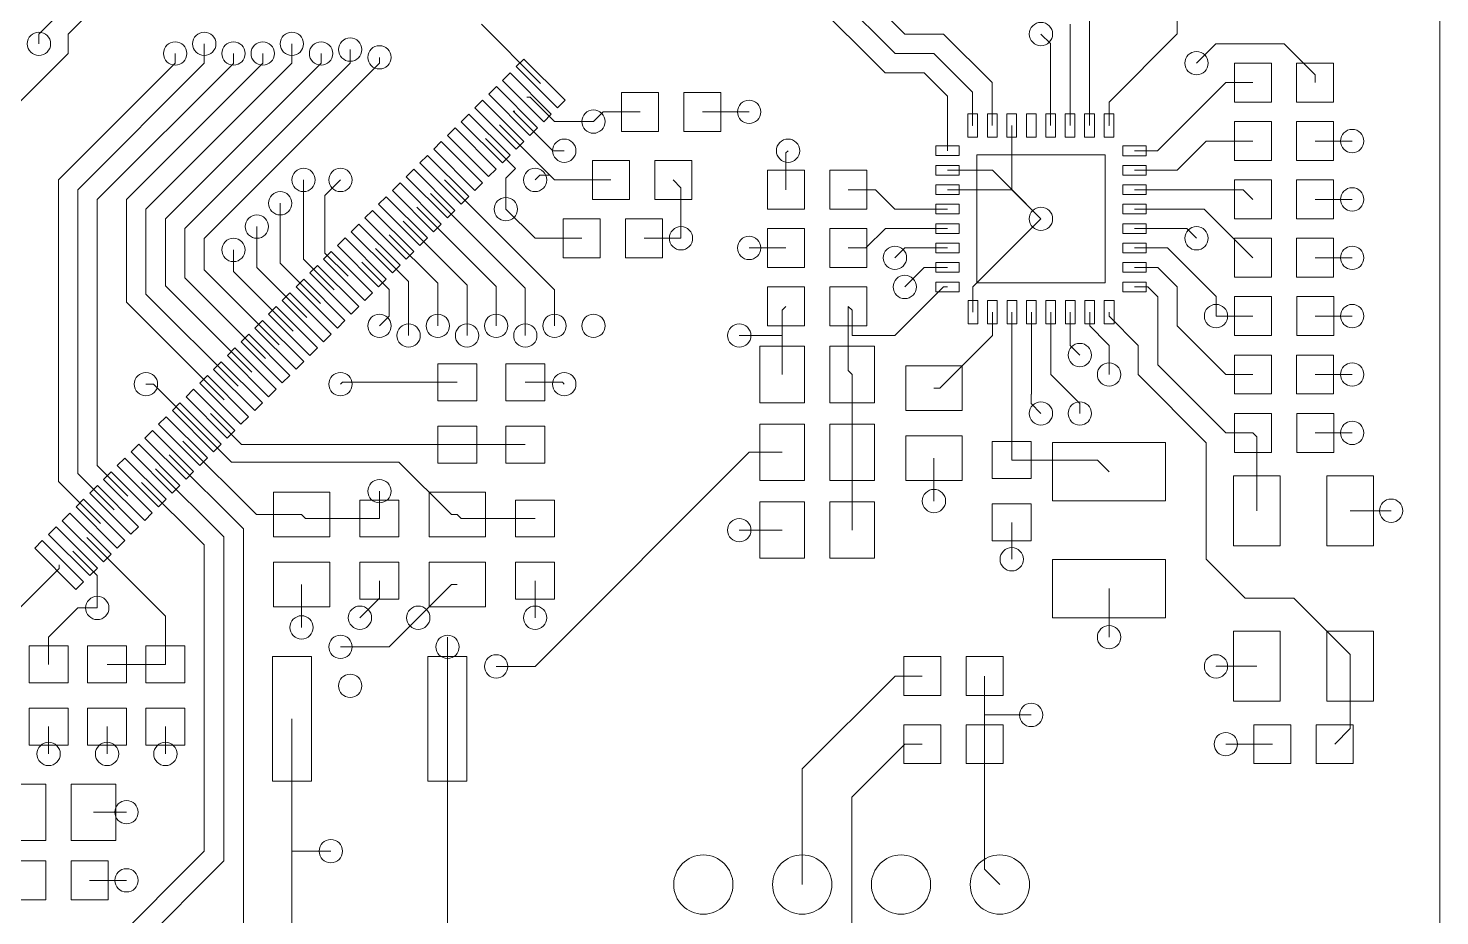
# Model space of a CAD drawing. Header units: millimetres. Extents: x 51948 to 52048, y 44936 to 45059.
# Drawn here: x 52011.86 to 52048.13, y 44955.41 to 44978.22 of the extents above; entities that cross this region are included whole.
import ezdxf

# ---------------------------------------------------------------- set-up
doc = ezdxf.new("R2010")
doc.units = ezdxf.units.MM
doc.layers.get('0').update_dxf_attribs({"linetype": 'CONTINUOUS', "lineweight": 0})

msp = doc.modelspace()

# ---------------------------------------------------------------- linework, layer by layer
for p, q in [((52048.13046, 45058.81878), (52048.13046, 44935.81928)), ((52033.88106, 44977.06888), (52030.38094, 44980.569)), ((52034.13252, 44977.56926), (52031.13024, 44980.57154)), ((52034.38144, 44978.06964), (52031.87954, 44980.57154)), ((52012.13104, 44978.06964), (52013.62964, 44979.56824)), ((52041.38168, 44978.07218), (52041.37914, 44979.8197)), ((52012.88034, 44978.06964), (52014.13002, 44979.31932)), ((52039.12616, 44978.82402), (52039.12616, 44975.72268)), ((52023.50516, 44978.31856), (52025.02408, 44976.79964)), ((52038.62832, 44978.3211), (52038.62832, 44975.72268)), ((52012.13104, 44977.81818), (52012.13104, 44978.06964)), ((52012.88034, 44977.56926), (52012.88034, 44978.06964)), ((52016.38046, 44977.81818), (52016.38046, 44977.3178)), ((52018.6309, 44977.81818), (52018.6309, 44977.32034)), ((52035.37966, 44978.06964), (52034.38144, 44978.06964)), ((52036.6268, 44976.8225), (52035.37966, 44978.06964)), ((52038.12794, 44977.82326), (52037.88156, 44978.06964)), ((52038.12794, 44977.82326), (52038.12794, 44975.72268)), ((52039.63162, 44976.32212), (52041.38168, 44978.07218)), ((52042.37736, 44977.81818), (52041.87952, 44977.32034)), ((52044.1325, 44977.81818), (52042.37736, 44977.81818)), ((52044.92752, 44977.02316), (52044.1325, 44977.81818)), ((52011.38174, 44976.07066), (52012.88034, 44977.56926)), ((52015.63116, 44977.56926), (52015.63116, 44977.32288)), ((52017.12976, 44977.56926), (52017.12976, 44977.31526)), ((52017.8816, 44977.56926), (52017.8816, 44977.32034)), ((52019.3802, 44977.56926), (52019.3802, 44977.32034)), ((52020.1295, 44977.66832), (52020.1295, 44977.3178)), ((52020.88134, 44977.4702), (52020.88134, 44977.3178)), ((52024.59228, 44977.42702), (52024.3967, 44977.23144)), ((52025.65146, 44976.36784), (52024.59228, 44977.42702)), ((52035.13074, 44977.56926), (52034.13252, 44977.56926)), ((52036.12642, 44976.57358), (52035.13074, 44977.56926)), ((52015.63116, 44977.32288), (52012.63142, 44974.32314)), ((52016.38046, 44977.3178), (52013.1318, 44974.06914)), ((52017.12976, 44977.31526), (52013.62964, 44973.81514)), ((52017.8816, 44977.32034), (52014.38148, 44973.82022)), ((52018.6309, 44977.32034), (52014.88186, 44973.5713)), ((52019.3802, 44977.32034), (52015.3797, 44973.31984)), ((52020.1295, 44977.3178), (52015.88008, 44973.06838)), ((52020.88134, 44977.3178), (52016.38046, 44972.81692)), ((52024.23922, 44977.07142), (52024.04364, 44976.87584)), ((52025.2984, 44976.01224), (52024.23922, 44977.07142)), ((52024.3967, 44977.23144), (52025.45588, 44976.17226)), ((52034.88182, 44977.06888), (52033.88106, 44977.06888)), ((52035.47872, 44976.47198), (52034.88182, 44977.06888)), ((52043.8023, 44977.32034), (52042.85234, 44977.32034)), ((52042.85234, 44977.32034), (52042.85234, 44976.31958)), ((52043.8023, 44976.31958), (52043.8023, 44977.32034)), ((52045.4025, 44977.32034), (52044.45254, 44977.32034)), ((52044.45254, 44977.32034), (52044.45254, 44976.31958)), ((52044.92752, 44976.81996), (52044.92752, 44977.02316)), ((52045.4025, 44976.31958), (52045.4025, 44977.32034)), ((52023.88616, 44976.71836), (52023.69058, 44976.52278)), ((52024.94534, 44975.65918), (52023.88616, 44976.71836)), ((52024.04364, 44976.87584), (52025.10282, 44975.81666)), ((52036.6268, 44976.8225), (52036.6268, 44975.72268)), ((52040.87876, 44975.06736), (52042.63136, 44976.81996)), ((52042.63136, 44976.81996), (52043.32732, 44976.81996)), ((52023.53056, 44976.3653), (52023.33498, 44976.16972)), ((52024.58974, 44975.30612), (52023.53056, 44976.3653)), ((52023.69058, 44976.52278), (52024.74976, 44975.4636)), ((52024.75484, 44976.44404), (52024.67102, 44976.44404)), ((52024.75484, 44976.44404), (52025.37968, 44975.8192)), ((52025.45588, 44976.17226), (52025.65146, 44976.36784)), ((52027.10434, 44976.5685), (52027.10434, 44975.56774)), ((52028.0543, 44976.5685), (52027.10434, 44976.5685)), ((52028.0543, 44975.56774), (52028.0543, 44976.5685)), ((52028.70454, 44976.5685), (52028.70454, 44975.56774)), ((52029.6545, 44976.5685), (52028.70454, 44976.5685)), ((52029.6545, 44975.56774), (52029.6545, 44976.5685)), ((52035.47872, 44976.47198), (52035.47872, 44975.07244)), ((52036.12642, 44976.57358), (52036.12642, 44975.72268)), ((52039.62654, 44976.31704), (52039.63162, 44976.32212)), ((52039.63162, 44976.32212), (52039.63162, 44975.72014)), ((52042.85234, 44976.31958), (52043.8023, 44976.31958)), ((52044.45254, 44976.31958), (52045.4025, 44976.31958)), ((52023.1775, 44976.01224), (52022.98192, 44975.81666)), ((52024.23668, 44974.95306), (52023.1775, 44976.01224)), ((52023.33498, 44976.16972), (52024.39416, 44975.11054)), ((52025.33904, 44975.0699), (52024.31796, 44976.09098)), ((52024.31796, 44976.09098), (52024.3586, 44976.09098)), ((52025.10282, 44975.81666), (52025.2984, 44976.01224)), ((52026.62936, 44976.06812), (52026.38044, 44975.8192)), ((52027.57932, 44976.06812), (52026.62936, 44976.06812)), ((52029.17952, 44976.06812), (52030.38094, 44976.06812)), ((52036.25342, 44976.01986), (52036.0045, 44976.01986)), ((52036.0045, 44976.01986), (52036.0045, 44975.42042)), ((52036.25342, 44975.42042), (52036.25342, 44976.01986)), ((52036.7538, 44976.01986), (52036.50488, 44976.01986)), ((52036.50488, 44976.01986), (52036.50488, 44975.42042)), ((52036.7538, 44975.42042), (52036.7538, 44976.01986)), ((52037.25418, 44976.01986), (52037.00526, 44976.01986)), ((52037.00526, 44976.01986), (52037.00526, 44975.42042)), ((52037.25418, 44975.42042), (52037.25418, 44976.01986)), ((52037.75456, 44976.01986), (52037.50564, 44976.01986)), ((52037.50564, 44976.01986), (52037.50564, 44975.42042)), ((52037.75456, 44975.42042), (52037.75456, 44976.01986)), ((52038.25494, 44976.01986), (52038.00602, 44976.01986)), ((52038.00602, 44976.01986), (52038.00602, 44975.42042)), ((52038.25494, 44975.42042), (52038.25494, 44976.01986)), ((52038.75532, 44976.01986), (52038.5064, 44976.01986)), ((52038.5064, 44976.01986), (52038.5064, 44975.42042)), ((52038.75532, 44975.42042), (52038.75532, 44976.01986)), ((52039.25316, 44976.01986), (52039.00424, 44976.01986)), ((52039.00424, 44976.01986), (52039.00424, 44975.42042)), ((52039.25316, 44975.42042), (52039.25316, 44976.01986)), ((52039.75354, 44976.01732), (52039.50462, 44976.01732)), ((52039.50462, 44976.01732), (52039.50462, 44975.41788)), ((52039.75354, 44975.41788), (52039.75354, 44976.01732)), ((52022.82444, 44975.65918), (52022.62886, 44975.4636)), ((52023.88362, 44974.6), (52022.82444, 44975.65918)), ((52022.98192, 44975.81666), (52024.0411, 44974.75748)), ((52025.25776, 44974.44252), (52023.96236, 44975.73792)), ((52024.74976, 44975.4636), (52024.94534, 44975.65918)), ((52025.37968, 44975.8192), (52026.38044, 44975.8192)), ((52036.12642, 44975.72268), (52036.12896, 44975.72014)), ((52036.6268, 44975.72268), (52036.62934, 44975.72014)), ((52037.12972, 44975.72014), (52037.12972, 44974.07168)), ((52038.12794, 44975.72268), (52038.13048, 44975.72014)), ((52038.62832, 44975.72268), (52038.63086, 44975.72014)), ((52039.12616, 44975.72268), (52039.1287, 44975.72014)), ((52039.63162, 44975.72014), (52039.62908, 44975.7176)), ((52043.8023, 44975.8192), (52042.85234, 44975.8192)), ((52042.85234, 44975.8192), (52042.85234, 44974.81844)), ((52043.8023, 44974.81844), (52043.8023, 44975.8192)), ((52045.4025, 44975.8192), (52044.45254, 44975.8192)), ((52044.45254, 44975.8192), (52044.45254, 44974.81844)), ((52045.4025, 44974.81844), (52045.4025, 44975.8192)), ((52022.47138, 44975.30612), (52022.2758, 44975.11054)), ((52023.53056, 44974.24694), (52022.47138, 44975.30612)), ((52022.62886, 44975.4636), (52023.68804, 44974.40442)), ((52024.38146, 44974.6127), (52023.6093, 44975.38486)), ((52024.39416, 44975.11054), (52024.58974, 44975.30612)), ((52027.10434, 44975.56774), (52028.0543, 44975.56774)), ((52028.70454, 44975.56774), (52029.6545, 44975.56774)), ((52036.0045, 44975.42042), (52036.25342, 44975.42042)), ((52036.50488, 44975.42042), (52036.7538, 44975.42042)), ((52037.00526, 44975.42042), (52037.25418, 44975.42042)), ((52037.50564, 44975.42042), (52037.75456, 44975.42042)), ((52038.00602, 44975.42042), (52038.25494, 44975.42042)), ((52038.5064, 44975.42042), (52038.75532, 44975.42042)), ((52039.00424, 44975.42042), (52039.25316, 44975.42042)), ((52039.50462, 44975.41788), (52039.75354, 44975.41788)), ((52041.37914, 44974.56698), (52042.13098, 44975.31882)), ((52042.13098, 44975.31882), (52043.32732, 44975.31882)), ((52044.92752, 44975.31882), (52045.88002, 44975.31882)), ((52022.11832, 44974.95052), (52021.92274, 44974.75494)), ((52023.1775, 44973.89134), (52022.11832, 44974.95052)), ((52022.2758, 44975.11054), (52023.33498, 44974.05136)), ((52024.0411, 44974.75748), (52024.23668, 44974.95306)), ((52025.63114, 44975.0699), (52025.33904, 44975.0699)), ((52031.32836, 44975.01656), (52031.3817, 44975.0699)), ((52031.32836, 44974.06914), (52031.32836, 44975.01656)), ((52035.78098, 44975.19436), (52035.18154, 44975.19436)), ((52035.18154, 44975.19436), (52035.18154, 44974.94544)), ((52035.18154, 44974.94544), (52035.78098, 44974.94544)), ((52035.47872, 44975.07244), (52035.48126, 44975.0699)), ((52035.78098, 44974.94544), (52035.78098, 44975.19436)), ((52039.53002, 44974.9683), (52036.2331, 44974.9683)), ((52036.2331, 44974.9683), (52036.2331, 44971.67138)), ((52039.53002, 44971.67138), (52039.53002, 44974.9683)), ((52040.58412, 44975.19182), (52039.98468, 44975.19182)), ((52039.98468, 44975.19182), (52039.98468, 44974.9429)), ((52039.98468, 44974.9429), (52040.58412, 44974.9429)), ((52040.2844, 44975.06736), (52040.87876, 44975.06736)), ((52040.58412, 44974.9429), (52040.58412, 44975.19182)), ((52021.76272, 44974.59746), (52021.56714, 44974.40188)), ((52022.8219, 44973.53828), (52021.76272, 44974.59746)), ((52021.92274, 44974.75494), (52022.98192, 44973.69576)), ((52023.68804, 44974.40442), (52023.88362, 44974.6)), ((52024.13, 44974.36124), (52024.38146, 44974.6127)), ((52027.305, 44974.81844), (52026.35504, 44974.81844)), ((52026.35504, 44974.81844), (52026.35504, 44973.81768)), ((52027.305, 44973.81768), (52027.305, 44974.81844)), ((52028.9052, 44974.81844), (52027.95524, 44974.81844)), ((52027.95524, 44974.81844), (52027.95524, 44973.81768)), ((52028.9052, 44973.81768), (52028.9052, 44974.81844)), ((52030.85338, 44974.56952), (52030.85338, 44973.56876)), ((52031.80334, 44974.56952), (52030.85338, 44974.56952)), ((52031.80334, 44973.56876), (52031.80334, 44974.56952)), ((52032.45358, 44974.56952), (52032.45358, 44973.56876)), ((52033.40354, 44974.56952), (52032.45358, 44974.56952)), ((52033.40354, 44973.56876), (52033.40354, 44974.56952)), ((52035.78098, 44974.69398), (52035.18154, 44974.69398)), ((52035.18154, 44974.69398), (52035.18154, 44974.44506)), ((52035.48126, 44974.56952), (52036.63188, 44974.56952)), ((52035.78098, 44974.44506), (52035.78098, 44974.69398)), ((52036.63188, 44974.56952), (52037.88156, 44973.31984)), ((52040.58412, 44974.69144), (52039.98468, 44974.69144)), ((52039.98468, 44974.69144), (52039.98468, 44974.44252)), ((52040.2844, 44974.56698), (52041.37914, 44974.56698)), ((52040.58412, 44974.44252), (52040.58412, 44974.69144)), ((52042.85234, 44974.81844), (52043.8023, 44974.81844)), ((52044.45254, 44974.81844), (52045.4025, 44974.81844)), ((52012.63142, 44974.32314), (52012.63142, 44966.56598)), ((52018.93062, 44974.31806), (52018.93062, 44972.28606)), ((52019.87804, 44974.31806), (52019.4818, 44973.92182)), ((52019.88058, 44974.31806), (52019.87804, 44974.31806)), ((52021.40966, 44974.2444), (52021.21408, 44974.04882)), ((52022.46884, 44973.18522), (52021.40966, 44974.2444)), ((52021.56714, 44974.40188), (52022.62632, 44973.3427)), ((52025.37968, 44971.49358), (52022.55012, 44974.32314)), ((52023.33498, 44974.05136), (52023.53056, 44974.24694)), ((52024.13, 44973.56876), (52024.13, 44974.36124)), ((52025.0063, 44974.44252), (52024.88184, 44974.31806)), ((52025.25776, 44974.44252), (52025.0063, 44974.44252)), ((52025.38222, 44974.31806), (52025.25776, 44974.44252)), ((52026.83002, 44974.31806), (52025.38222, 44974.31806)), ((52028.63088, 44974.1174), (52028.43022, 44974.31806)), ((52035.18154, 44974.44506), (52035.78098, 44974.44506)), ((52035.78098, 44974.1936), (52035.18154, 44974.1936)), ((52035.18154, 44974.1936), (52035.18154, 44973.94468)), ((52035.78098, 44973.94468), (52035.78098, 44974.1936)), ((52039.98468, 44974.44252), (52040.58412, 44974.44252)), ((52040.58412, 44974.19106), (52039.98468, 44974.19106)), ((52039.98468, 44974.19106), (52039.98468, 44973.94214)), ((52040.58412, 44973.94214), (52040.58412, 44974.19106)), ((52043.8023, 44974.3206), (52042.85234, 44974.3206)), ((52042.85234, 44974.3206), (52042.85234, 44973.31984)), ((52043.8023, 44973.31984), (52043.8023, 44974.3206)), ((52045.4025, 44974.3206), (52044.45254, 44974.3206)), ((52044.45254, 44974.3206), (52044.45254, 44973.31984)), ((52045.4025, 44973.31984), (52045.4025, 44974.3206)), ((52013.1318, 44974.06914), (52013.1318, 44966.77172)), ((52013.62964, 44973.81514), (52013.62964, 44966.98)), ((52014.38148, 44973.82022), (52014.38148, 44971.17608)), ((52019.4818, 44973.92182), (52019.4818, 44972.441)), ((52021.0566, 44973.8888), (52020.86102, 44973.69322)), ((52022.11578, 44972.82962), (52021.0566, 44973.8888)), ((52021.21408, 44974.04882), (52022.27326, 44972.98964)), ((52024.63038, 44971.53422), (52022.19452, 44973.97008)), ((52022.98192, 44973.69576), (52023.1775, 44973.89134)), ((52026.35504, 44973.81768), (52027.305, 44973.81768)), ((52027.95524, 44973.81768), (52028.9052, 44973.81768)), ((52028.63088, 44972.81946), (52028.63088, 44974.1174)), ((52032.92856, 44974.06914), (52033.6296, 44974.06914)), ((52033.6296, 44974.06914), (52034.12744, 44973.5713)), ((52035.18154, 44973.94468), (52035.78098, 44973.94468)), ((52035.48126, 44974.06914), (52037.13226, 44974.06914)), ((52037.12972, 44974.07168), (52037.88156, 44973.31984)), ((52037.13226, 44974.06914), (52037.88156, 44973.31984)), ((52039.98468, 44973.94214), (52040.58412, 44973.94214)), ((52040.2844, 44974.0666), (52043.08094, 44974.0666)), ((52043.08094, 44974.0666), (52043.32732, 44973.82022)), ((52044.92752, 44973.82022), (52045.88002, 44973.82022)), ((52014.88186, 44973.5713), (52014.88186, 44971.38436)), ((52018.33118, 44973.71862), (52018.33118, 44972.17684)), ((52020.70354, 44973.53828), (52020.50796, 44973.3427)), ((52021.76272, 44972.4791), (52020.70354, 44973.53828)), ((52020.86102, 44973.69322), (52021.9202, 44972.63404)), ((52021.84146, 44973.61702), (52023.88108, 44971.5774)), ((52022.62632, 44973.3427), (52022.8219, 44973.53828)), ((52024.8793, 44972.81946), (52024.13, 44973.56876)), ((52030.85338, 44973.56876), (52031.80334, 44973.56876)), ((52032.45358, 44973.56876), (52033.40354, 44973.56876)), ((52034.12744, 44973.5713), (52035.48126, 44973.5713)), ((52035.78098, 44973.69576), (52035.18154, 44973.69576)), ((52035.18154, 44973.69576), (52035.18154, 44973.44684)), ((52035.18154, 44973.44684), (52035.78098, 44973.44684)), ((52035.78098, 44973.44684), (52035.78098, 44973.69576)), ((52040.58412, 44973.69322), (52039.98468, 44973.69322)), ((52039.98468, 44973.69322), (52039.98468, 44973.4443)), ((52039.98468, 44973.4443), (52040.58412, 44973.4443)), ((52040.2844, 44973.56876), (52042.07764, 44973.56876)), ((52040.58412, 44973.4443), (52040.58412, 44973.69322)), ((52042.07764, 44973.56876), (52043.32732, 44972.31908)), ((52015.3797, 44973.31984), (52015.3797, 44971.59518)), ((52015.88008, 44973.06838), (52015.88008, 44971.80092)), ((52017.73174, 44973.11918), (52017.73174, 44972.06762)), ((52020.35048, 44973.18522), (52020.1549, 44972.98964)), ((52021.40966, 44972.12604), (52020.35048, 44973.18522)), ((52020.50796, 44973.3427), (52021.56714, 44972.28352)), ((52023.13178, 44971.61804), (52021.4884, 44973.26142)), ((52022.27326, 44972.98964), (52022.46884, 44973.18522)), ((52026.5557, 44973.31984), (52025.60574, 44973.31984)), ((52025.60574, 44973.31984), (52025.60574, 44972.31908)), ((52026.5557, 44972.31908), (52026.5557, 44973.31984)), ((52028.1559, 44973.31984), (52027.20594, 44973.31984)), ((52027.20594, 44973.31984), (52027.20594, 44972.31908)), ((52028.1559, 44972.31908), (52028.1559, 44973.31984)), ((52030.85338, 44973.07092), (52030.85338, 44972.07016)), ((52031.80334, 44973.07092), (52030.85338, 44973.07092)), ((52031.80334, 44972.07016), (52031.80334, 44973.07092)), ((52032.45358, 44973.07092), (52032.45358, 44972.07016)), ((52033.40354, 44973.07092), (52032.45358, 44973.07092)), ((52033.38322, 44972.57054), (52033.8836, 44973.07092)), ((52033.40354, 44972.07016), (52033.40354, 44973.07092)), ((52033.8836, 44973.07092), (52035.48126, 44973.07092)), ((52035.78098, 44973.19538), (52035.18154, 44973.19538)), ((52035.18154, 44973.19538), (52035.18154, 44972.94646)), ((52035.78098, 44972.94646), (52035.78098, 44973.19538)), ((52036.13404, 44971.57232), (52037.88156, 44973.31984)), ((52040.58412, 44973.19284), (52039.98468, 44973.19284)), ((52039.98468, 44973.19284), (52039.98468, 44972.94392)), ((52040.2844, 44973.06838), (52041.6306, 44973.06838)), ((52040.58412, 44972.94392), (52040.58412, 44973.19284)), ((52041.6306, 44973.06838), (52041.87952, 44972.81946)), ((52042.85234, 44973.31984), (52043.8023, 44973.31984)), ((52044.45254, 44973.31984), (52045.4025, 44973.31984)), ((52016.38046, 44972.81692), (52016.38046, 44972.0092)), ((52019.99742, 44972.82962), (52019.80184, 44972.63404)), ((52021.0566, 44971.77044), (52019.99742, 44972.82962)), ((52020.1549, 44972.98964), (52021.21408, 44971.93046)), ((52021.13534, 44972.9109), (52022.37994, 44971.6663)), ((52021.9202, 44972.63404), (52022.11578, 44972.82962)), ((52026.08072, 44972.81946), (52024.8793, 44972.81946)), ((52027.68092, 44972.81946), (52028.63088, 44972.81946)), ((52035.18154, 44972.94646), (52035.78098, 44972.94646)), ((52035.78098, 44972.695), (52035.18154, 44972.695)), ((52035.18154, 44972.695), (52035.18154, 44972.44608)), ((52035.78098, 44972.44608), (52035.78098, 44972.695)), ((52039.98468, 44972.94392), (52040.58412, 44972.94392)), ((52040.58412, 44972.695), (52039.98468, 44972.695)), ((52039.98468, 44972.695), (52039.98468, 44972.44608)), ((52040.58412, 44972.44608), (52040.58412, 44972.695)), ((52043.8023, 44972.81946), (52042.85234, 44972.81946)), ((52042.85234, 44972.81946), (52042.85234, 44971.8187)), ((52043.8023, 44971.8187), (52043.8023, 44972.81946)), ((52045.4025, 44972.81946), (52044.45254, 44972.81946)), ((52044.45254, 44972.81946), (52044.45254, 44971.8187)), ((52045.4025, 44971.8187), (52045.4025, 44972.81946)), ((52017.12976, 44972.51974), (52017.12976, 44971.96856)), ((52019.64182, 44972.47656), (52019.44624, 44972.28098)), ((52019.4818, 44972.441), (52020.07362, 44971.84918)), ((52020.701, 44971.41738), (52019.64182, 44972.47656)), ((52019.80184, 44972.63404), (52020.86102, 44971.57486)), ((52021.63064, 44971.70948), (52020.78228, 44972.55784)), ((52021.56714, 44972.28352), (52021.76272, 44972.4791)), ((52025.60574, 44972.31908), (52026.5557, 44972.31908)), ((52027.20594, 44972.31908), (52028.1559, 44972.31908)), ((52031.32836, 44972.57054), (52030.38094, 44972.57054)), ((52032.92856, 44972.57054), (52033.38322, 44972.57054)), ((52034.38144, 44972.57054), (52034.12998, 44972.31908)), ((52035.48126, 44972.57054), (52034.38144, 44972.57054)), ((52035.18154, 44972.44608), (52035.78098, 44972.44608)), ((52039.98468, 44972.44608), (52040.58412, 44972.44608)), ((52041.13022, 44972.57054), (52040.2844, 44972.57054)), ((52042.3799, 44971.32086), (52041.13022, 44972.57054)), ((52044.92752, 44972.31908), (52045.88002, 44972.31908)), ((52016.38046, 44972.0092), (52018.30832, 44970.08134)), ((52017.12976, 44971.96856), (52018.66138, 44970.43694)), ((52017.12976, 44971.96856), (52018.66138, 44970.43694)), ((52017.73174, 44972.06762), (52019.0119, 44970.78746)), ((52018.33118, 44972.17684), (52019.3675, 44971.14052)), ((52018.93062, 44972.28606), (52019.72056, 44971.49612)), ((52019.28876, 44972.1235), (52019.09318, 44971.92792)), ((52020.34794, 44971.06432), (52019.28876, 44972.1235)), ((52019.44624, 44972.28098), (52020.50542, 44971.2218)), ((52021.13026, 44971.5012), (52020.42922, 44972.20224)), ((52021.21408, 44971.93046), (52021.40966, 44972.12604)), ((52030.85338, 44972.07016), (52031.80334, 44972.07016)), ((52032.45358, 44972.07016), (52033.40354, 44972.07016)), ((52034.88182, 44972.07016), (52034.38144, 44971.56978)), ((52035.48126, 44972.07016), (52034.88182, 44972.07016)), ((52035.78098, 44972.19462), (52035.18154, 44972.19462)), ((52035.18154, 44972.19462), (52035.18154, 44971.9457)), ((52035.18154, 44971.9457), (52035.78098, 44971.9457)), ((52035.78098, 44971.9457), (52035.78098, 44972.19462)), ((52040.58412, 44972.19462), (52039.98468, 44972.19462)), ((52039.98468, 44972.19462), (52039.98468, 44971.9457)), ((52039.98468, 44971.9457), (52040.58412, 44971.9457)), ((52040.8813, 44972.07016), (52040.2844, 44972.07016)), ((52040.58412, 44971.9457), (52040.58412, 44972.19462)), ((52041.38168, 44971.56978), (52040.8813, 44972.07016)), ((52015.3797, 44971.59518), (52017.59966, 44969.37522)), ((52015.88008, 44971.80092), (52017.95272, 44969.72828)), ((52018.6309, 44971.87712), (52019.3675, 44971.14052)), ((52018.6309, 44971.87712), (52019.3675, 44971.14052)), ((52018.9357, 44971.7679), (52018.74012, 44971.57232)), ((52019.99488, 44970.70872), (52018.9357, 44971.7679)), ((52019.09318, 44971.92792), (52020.15236, 44970.86874)), ((52020.86102, 44971.57486), (52021.0566, 44971.77044)), ((52021.63064, 44970.3201), (52021.63064, 44971.70948)), ((52022.37994, 44970.56902), (52022.37994, 44971.6663)), ((52023.13178, 44970.3201), (52023.13178, 44971.61804)), ((52035.78098, 44971.69424), (52035.18154, 44971.69424)), ((52035.18154, 44971.69424), (52035.18154, 44971.44532)), ((52035.78098, 44971.44532), (52035.78098, 44971.69424)), ((52036.2331, 44971.67138), (52039.53002, 44971.67138)), ((52040.58412, 44971.69424), (52039.98468, 44971.69424)), ((52039.98468, 44971.69424), (52039.98468, 44971.44532)), ((52040.58412, 44971.44532), (52040.58412, 44971.69424)), ((52042.85234, 44971.8187), (52043.8023, 44971.8187)), ((52044.45254, 44971.8187), (52045.4025, 44971.8187)), ((52014.88186, 44971.38436), (52017.2466, 44969.01962)), ((52018.5801, 44971.41484), (52018.38452, 44971.21926)), ((52018.38452, 44971.21926), (52019.4437, 44970.16008)), ((52019.63928, 44970.35566), (52018.5801, 44971.41484)), ((52018.74012, 44971.57232), (52019.7993, 44970.51314)), ((52020.50542, 44971.2218), (52020.701, 44971.41738)), ((52021.13026, 44970.82048), (52021.13026, 44971.5012)), ((52023.88108, 44970.56902), (52023.88108, 44971.5774)), ((52024.63038, 44970.3201), (52024.63038, 44971.53422)), ((52025.37968, 44970.56902), (52025.37968, 44971.49358)), ((52030.85338, 44971.56978), (52030.85338, 44970.56902)), ((52031.80334, 44971.56978), (52030.85338, 44971.56978)), ((52031.80334, 44970.56902), (52031.80334, 44971.56978)), ((52032.45358, 44971.56978), (52032.45358, 44970.56902)), ((52033.40354, 44971.56978), (52032.45358, 44971.56978)), ((52033.40354, 44970.56902), (52033.40354, 44971.56978)), ((52035.37966, 44971.56978), (52034.12998, 44970.3201)), ((52035.18154, 44971.44532), (52035.78098, 44971.44532)), ((52035.47872, 44971.56978), (52035.37966, 44971.56978)), ((52035.48126, 44971.56978), (52035.37966, 44971.56978)), ((52036.2585, 44971.2218), (52036.00958, 44971.2218)), ((52036.00958, 44971.2218), (52036.00958, 44970.62236)), ((52036.13404, 44970.92208), (52036.13404, 44971.57232)), ((52036.2585, 44970.62236), (52036.2585, 44971.2218)), ((52036.75888, 44971.2218), (52036.50996, 44971.2218)), ((52036.50996, 44971.2218), (52036.50996, 44970.62236)), ((52036.75888, 44970.62236), (52036.75888, 44971.2218)), ((52037.25926, 44971.2218), (52037.01034, 44971.2218)), ((52037.01034, 44971.2218), (52037.01034, 44970.62236)), ((52037.25926, 44970.62236), (52037.25926, 44971.2218)), ((52037.75964, 44971.2218), (52037.51072, 44971.2218)), ((52037.51072, 44971.2218), (52037.51072, 44970.62236)), ((52037.75964, 44970.62236), (52037.75964, 44971.2218)), ((52038.25748, 44971.2218), (52038.00856, 44971.2218)), ((52038.00856, 44971.2218), (52038.00856, 44970.62236)), ((52038.25748, 44970.62236), (52038.25748, 44971.2218)), ((52038.75786, 44971.2218), (52038.50894, 44971.2218)), ((52038.50894, 44971.2218), (52038.50894, 44970.62236)), ((52038.75786, 44970.62236), (52038.75786, 44971.2218)), ((52039.25824, 44971.2218), (52039.00932, 44971.2218)), ((52039.00932, 44971.2218), (52039.00932, 44970.62236)), ((52039.25824, 44970.62236), (52039.25824, 44971.2218)), ((52039.75862, 44971.2218), (52039.5097, 44971.2218)), ((52039.5097, 44971.2218), (52039.5097, 44970.62236)), ((52039.75862, 44970.62236), (52039.75862, 44971.2218)), ((52039.98468, 44971.44532), (52040.58412, 44971.44532)), ((52040.2844, 44971.56978), (52040.62984, 44971.56978)), ((52040.62984, 44971.56978), (52040.8813, 44971.31832)), ((52040.8813, 44971.31832), (52040.8813, 44969.56826)), ((52041.38168, 44970.56902), (52041.38168, 44971.56978)), ((52042.3799, 44970.82048), (52042.3799, 44971.32086)), ((52043.80484, 44971.32086), (52042.85488, 44971.32086)), ((52042.85488, 44971.32086), (52042.85488, 44970.3201)), ((52043.80484, 44970.3201), (52043.80484, 44971.32086)), ((52045.40504, 44971.32086), (52044.45508, 44971.32086)), ((52044.45508, 44971.32086), (52044.45508, 44970.3201)), ((52045.40504, 44970.3201), (52045.40504, 44971.32086)), ((52014.38148, 44971.17608), (52016.891, 44968.66656)), ((52018.22958, 44971.06432), (52018.034, 44970.86874)), ((52018.034, 44970.86874), (52019.09318, 44969.80956)), ((52019.28876, 44970.00514), (52018.22958, 44971.06432)), ((52020.15236, 44970.86874), (52020.34794, 44971.06432)), ((52031.2293, 44970.97034), (52031.32836, 44971.0694)), ((52031.2293, 44970.3201), (52031.2293, 44970.97034)), ((52033.02762, 44970.97034), (52032.92856, 44971.0694)), ((52032.92856, 44971.0694), (52032.92856, 44969.4184)), ((52033.02762, 44970.3201), (52033.02762, 44970.97034)), ((52036.63442, 44970.32264), (52036.63442, 44970.92208)), ((52037.12972, 44970.917), (52037.1348, 44970.92208)), ((52037.12972, 44967.1197), (52037.12972, 44970.917)), ((52037.63518, 44970.92208), (52037.63518, 44968.81642)), ((52038.13302, 44969.3168), (52038.13302, 44970.92208)), ((52038.6334, 44970.92208), (52038.6334, 44970.0661)), ((52039.13378, 44970.56648), (52039.13378, 44970.92208)), ((52039.63416, 44970.92208), (52039.63416, 44970.8154)), ((52017.87652, 44970.70872), (52017.68094, 44970.51314)), ((52017.68094, 44970.51314), (52018.74012, 44969.45396)), ((52018.9357, 44969.64954), (52017.87652, 44970.70872)), ((52019.7993, 44970.51314), (52019.99488, 44970.70872)), ((52020.88134, 44970.57156), (52021.13026, 44970.82048)), ((52020.88134, 44970.56902), (52020.88134, 44970.57156)), ((52030.85338, 44970.56902), (52031.80334, 44970.56902)), ((52032.45358, 44970.56902), (52033.40354, 44970.56902)), ((52036.00958, 44970.62236), (52036.2585, 44970.62236)), ((52036.50996, 44970.62236), (52036.75888, 44970.62236)), ((52037.01034, 44970.62236), (52037.25926, 44970.62236)), ((52037.51072, 44970.62236), (52037.75964, 44970.62236)), ((52038.00856, 44970.62236), (52038.25748, 44970.62236)), ((52038.50894, 44970.62236), (52038.75786, 44970.62236)), ((52039.00932, 44970.62236), (52039.25824, 44970.62236)), ((52039.58082, 44970.11944), (52039.13378, 44970.56648)), ((52039.5097, 44970.62236), (52039.75862, 44970.62236)), ((52039.63416, 44970.8154), (52040.38092, 44970.06864)), ((52042.63136, 44969.31934), (52041.38168, 44970.56902)), ((52042.87774, 44970.82048), (52042.3799, 44970.82048)), ((52042.87774, 44970.82048), (52043.32986, 44970.82048)), ((52044.93006, 44970.82048), (52045.88002, 44970.82048)), ((52017.52092, 44970.35566), (52017.32534, 44970.16008)), ((52017.32534, 44970.16008), (52018.38452, 44969.1009)), ((52018.5801, 44969.29648), (52017.52092, 44970.35566)), ((52019.4437, 44970.16008), (52019.63928, 44970.35566)), ((52031.2293, 44970.3201), (52030.12948, 44970.3201)), ((52031.2293, 44969.31934), (52031.2293, 44970.3201)), ((52034.12998, 44970.3201), (52033.02762, 44970.3201)), ((52035.28314, 44968.97136), (52036.63442, 44970.32264)), ((52042.85488, 44970.3201), (52043.80484, 44970.3201)), ((52044.45508, 44970.3201), (52045.40504, 44970.3201)), ((52017.16786, 44970.0026), (52016.97228, 44969.80702)), ((52016.97228, 44969.80702), (52018.03146, 44968.74784)), ((52018.22704, 44968.94342), (52017.16786, 44970.0026)), ((52019.09318, 44969.80956), (52019.28876, 44970.00514)), ((52030.65526, 44970.04324), (52030.65526, 44968.59544)), ((52031.80334, 44970.04324), (52030.65526, 44970.04324)), ((52031.80334, 44968.59544), (52031.80334, 44970.04324)), ((52032.45358, 44970.04324), (52032.45358, 44968.59544)), ((52033.60166, 44970.04324), (52032.45358, 44970.04324)), ((52033.60166, 44968.59544), (52033.60166, 44970.04324)), ((52038.6334, 44970.0661), (52038.87978, 44969.81972)), ((52039.63162, 44970.06864), (52039.58082, 44970.11944)), ((52039.63162, 44969.31934), (52039.63162, 44970.06864)), ((52040.38092, 44970.06864), (52040.38092, 44969.3168)), ((52042.85234, 44969.81972), (52042.85234, 44968.81896)), ((52043.8023, 44969.81972), (52042.85234, 44969.81972)), ((52043.8023, 44968.81896), (52043.8023, 44969.81972)), ((52044.45254, 44969.81972), (52044.45254, 44968.81896)), ((52045.4025, 44969.81972), (52044.45254, 44969.81972)), ((52045.4025, 44968.81896), (52045.4025, 44969.81972)), ((52016.8148, 44969.647), (52016.61922, 44969.45142)), ((52016.61922, 44969.45142), (52017.6784, 44968.39224)), ((52017.87398, 44968.58782), (52016.8148, 44969.647)), ((52018.74012, 44969.45396), (52018.9357, 44969.64954)), ((52023.3807, 44969.59366), (52022.37994, 44969.59366)), ((52022.37994, 44969.59366), (52022.37994, 44968.6437)), ((52023.3807, 44968.6437), (52023.3807, 44969.59366)), ((52025.13076, 44969.59366), (52024.13, 44969.59366)), ((52024.13, 44969.59366), (52024.13, 44968.6437)), ((52025.13076, 44968.6437), (52025.13076, 44969.59366)), ((52032.92856, 44969.4184), (52033.02762, 44969.31934)), ((52035.85464, 44969.5454), (52034.40684, 44969.5454)), ((52034.40684, 44969.5454), (52034.40684, 44968.39732)), ((52035.85464, 44968.39732), (52035.85464, 44969.5454)), ((52040.8813, 44969.56826), (52042.63136, 44967.8182)), ((52014.88186, 44969.07042), (52015.07744, 44969.07042)), ((52016.18742, 44967.96044), (52015.07744, 44969.07042)), ((52016.4592, 44969.29394), (52016.26362, 44969.09836)), ((52016.26362, 44969.09836), (52017.3228, 44968.03918)), ((52017.51838, 44968.23476), (52016.4592, 44969.29394)), ((52018.38452, 44969.1009), (52018.5801, 44969.29648)), ((52019.92884, 44969.11868), (52019.88058, 44969.07042)), ((52022.88032, 44969.11868), (52019.92884, 44969.11868)), ((52024.63038, 44969.11868), (52025.58288, 44969.11868)), ((52025.58288, 44969.11868), (52025.63114, 44969.07042)), ((52033.02762, 44969.31934), (52033.02762, 44967.32036)), ((52038.13302, 44969.3168), (52038.87978, 44968.57004)), ((52040.38092, 44969.3168), (52042.13098, 44967.56674)), ((52043.32732, 44969.31934), (52042.63136, 44969.31934)), ((52044.92752, 44969.31934), (52045.88002, 44969.31934)), ((52016.10614, 44968.94088), (52015.91056, 44968.7453)), ((52015.91056, 44968.7453), (52016.96974, 44967.68612)), ((52017.16532, 44967.8817), (52016.10614, 44968.94088)), ((52018.03146, 44968.74784), (52018.22704, 44968.94342)), ((52035.13074, 44968.97136), (52035.28314, 44968.97136)), ((52037.6301, 44968.81134), (52037.63518, 44968.81642)), ((52037.6301, 44968.57004), (52037.6301, 44968.81134)), ((52042.85234, 44968.81896), (52043.8023, 44968.81896)), ((52044.45254, 44968.81896), (52045.4025, 44968.81896)), ((52015.75562, 44968.58782), (52015.56004, 44968.39224)), ((52015.56004, 44968.39224), (52016.61922, 44967.33306)), ((52016.8148, 44967.52864), (52015.75562, 44968.58782)), ((52017.6784, 44968.39224), (52017.87398, 44968.58782)), ((52022.37994, 44968.6437), (52023.3807, 44968.6437)), ((52024.13, 44968.6437), (52025.13076, 44968.6437)), ((52030.65526, 44968.59544), (52031.80334, 44968.59544)), ((52032.45358, 44968.59544), (52033.60166, 44968.59544)), ((52034.40684, 44968.39732), (52035.85464, 44968.39732)), ((52037.88156, 44968.31858), (52037.6301, 44968.57004)), ((52038.87978, 44968.57004), (52038.87978, 44968.31858)), ((52042.85488, 44968.31858), (52042.85488, 44967.31782)), ((52043.80484, 44968.31858), (52042.85488, 44968.31858)), ((52043.80484, 44967.31782), (52043.80484, 44968.31858)), ((52044.45508, 44968.31858), (52044.45508, 44967.31782)), ((52045.40504, 44968.31858), (52044.45508, 44968.31858)), ((52045.40504, 44967.31782), (52045.40504, 44968.31858)), ((52015.40002, 44968.23476), (52015.20444, 44968.03918)), ((52015.20444, 44968.03918), (52016.26362, 44966.98)), ((52016.4592, 44967.17558), (52015.40002, 44968.23476)), ((52017.07896, 44967.0689), (52016.18742, 44967.96044)), ((52017.33296, 44967.51848), (52016.53794, 44968.3135)), ((52017.3228, 44968.03918), (52017.51838, 44968.23476)), ((52023.3807, 44967.99346), (52022.37994, 44967.99346)), ((52022.37994, 44967.99346), (52022.37994, 44967.0435)), ((52023.3807, 44967.0435), (52023.3807, 44967.99346)), ((52025.13076, 44967.99346), (52024.13, 44967.99346)), ((52024.13, 44967.99346), (52024.13, 44967.0435)), ((52025.13076, 44967.0435), (52025.13076, 44967.99346)), ((52030.65526, 44968.04426), (52030.65526, 44966.59646)), ((52031.80334, 44968.04426), (52030.65526, 44968.04426)), ((52031.80334, 44966.59646), (52031.80334, 44968.04426)), ((52032.45358, 44968.04426), (52032.45358, 44966.59646)), ((52033.60166, 44968.04426), (52032.45358, 44968.04426)), ((52033.60166, 44966.59646), (52033.60166, 44968.04426)), ((52015.04696, 44967.8817), (52014.85138, 44967.68612)), ((52014.85138, 44967.68612), (52015.91056, 44966.62694)), ((52016.10614, 44966.82252), (52015.04696, 44967.8817)), ((52017.72158, 44965.71762), (52015.83182, 44967.60738)), ((52016.96974, 44967.68612), (52017.16532, 44967.8817)), ((52035.85464, 44967.74708), (52034.40684, 44967.74708)), ((52034.40684, 44967.74708), (52034.40684, 44966.599)), ((52035.85464, 44966.599), (52035.85464, 44967.74708)), ((52037.6301, 44967.59468), (52036.62934, 44967.59468)), ((52036.62934, 44967.59468), (52036.62934, 44966.64472)), ((52037.6301, 44966.64472), (52037.6301, 44967.59468)), ((52042.63136, 44967.8182), (52043.32986, 44967.8182)), ((52043.43146, 44967.7166), (52043.32986, 44967.8182)), ((52043.43146, 44967.7166), (52043.32986, 44967.8182)), ((52043.43146, 44965.81922), (52043.43146, 44967.7166)), ((52044.93006, 44967.8182), (52045.88002, 44967.8182)), ((52014.6939, 44967.5261), (52014.49832, 44967.33052)), ((52014.49832, 44967.33052), (52015.5575, 44966.27134)), ((52015.75308, 44966.46692), (52014.6939, 44967.5261)), ((52017.38376, 44965.35186), (52015.47876, 44967.25432)), ((52016.61922, 44967.33306), (52016.8148, 44967.52864)), ((52022.88032, 44967.51848), (52017.33296, 44967.51848)), ((52022.88032, 44967.51848), (52024.63038, 44967.51848)), ((52024.88184, 44961.81872), (52030.38348, 44967.32036)), ((52030.38348, 44967.32036), (52031.2293, 44967.32036)), ((52033.02762, 44967.32036), (52033.02762, 44965.32138)), ((52041.08196, 44967.56928), (52038.18128, 44967.56928)), ((52038.18128, 44967.56928), (52038.18128, 44966.07068)), ((52041.08196, 44966.07068), (52041.08196, 44967.56928)), ((52042.13098, 44967.56674), (52042.13098, 44964.56954)), ((52042.85488, 44967.31782), (52043.80484, 44967.31782)), ((52044.45508, 44967.31782), (52045.40504, 44967.31782)), ((52013.62964, 44966.98), (52014.41704, 44966.1926)), ((52014.3383, 44967.17304), (52014.14272, 44966.97746)), ((52014.14272, 44966.97746), (52015.2019, 44965.91828)), ((52015.39748, 44966.11386), (52014.3383, 44967.17304)), ((52016.88338, 44965.14358), (52015.1257, 44966.89872)), ((52016.26362, 44966.98), (52016.4592, 44967.17558)), ((52021.38172, 44967.0689), (52017.07896, 44967.0689)), ((52022.733, 44965.71762), (52021.38172, 44967.0689)), ((52022.37994, 44967.0435), (52023.3807, 44967.0435)), ((52024.13, 44967.0435), (52025.13076, 44967.0435)), ((52035.13074, 44967.17304), (52035.13074, 44966.06814)), ((52037.12972, 44967.1197), (52039.3319, 44967.1197)), ((52039.3319, 44967.1197), (52039.63162, 44966.81998)), ((52012.63142, 44966.56598), (52013.71092, 44965.48648)), ((52013.1318, 44966.77172), (52014.06398, 44965.83954)), ((52013.98524, 44966.81998), (52013.78966, 44966.6244)), ((52013.78966, 44966.6244), (52014.84884, 44965.56522)), ((52015.04442, 44965.7608), (52013.98524, 44966.81998)), ((52016.38046, 44964.93784), (52014.7701, 44966.54566)), ((52015.91056, 44966.62694), (52016.10614, 44966.82252)), ((52030.65526, 44966.59646), (52031.80334, 44966.59646)), ((52032.45358, 44966.59646), (52033.60166, 44966.59646)), ((52034.40684, 44966.599), (52035.85464, 44966.599)), ((52036.62934, 44966.64472), (52037.6301, 44966.64472)), ((52044.0309, 44966.71838), (52042.83202, 44966.71838)), ((52042.83202, 44966.71838), (52042.83202, 44964.92006)), ((52044.0309, 44964.92006), (52044.0309, 44966.71838)), ((52046.42866, 44966.71838), (52045.22978, 44966.71838)), ((52045.22978, 44966.71838), (52045.22978, 44964.92006)), ((52046.42866, 44964.92006), (52046.42866, 44966.71838)), ((52013.63218, 44966.46692), (52013.4366, 44966.27134)), ((52013.4366, 44966.27134), (52014.49578, 44965.21216)), ((52014.69136, 44965.40774), (52013.63218, 44966.46692)), ((52015.5575, 44966.27134), (52015.75308, 44966.46692)), ((52019.60372, 44966.29166), (52018.15592, 44966.29166)), ((52018.15592, 44966.29166), (52018.15592, 44965.14358)), ((52019.60372, 44965.14358), (52019.60372, 44966.29166)), ((52020.88134, 44965.61856), (52020.88134, 44966.3196)), ((52023.60422, 44966.29166), (52022.15642, 44966.29166)), ((52022.15642, 44966.29166), (52022.15642, 44965.14358)), ((52023.60422, 44965.14358), (52023.60422, 44966.29166)), ((52013.27912, 44966.11386), (52013.08354, 44965.91828)), ((52013.08354, 44965.91828), (52014.14272, 44964.8591)), ((52014.3383, 44965.05468), (52013.27912, 44966.11386)), ((52015.2019, 44965.91828), (52015.39748, 44966.11386)), ((52021.38172, 44966.09354), (52020.38096, 44966.09354)), ((52020.38096, 44966.09354), (52020.38096, 44965.14358)), ((52021.38172, 44965.14358), (52021.38172, 44966.09354)), ((52025.38222, 44966.09354), (52024.38146, 44966.09354)), ((52024.38146, 44966.09354), (52024.38146, 44965.14358)), ((52025.38222, 44965.14358), (52025.38222, 44966.09354)), ((52030.6578, 44966.04274), (52030.6578, 44964.59494)), ((52031.80588, 44966.04274), (52030.6578, 44966.04274)), ((52031.80588, 44964.59494), (52031.80588, 44966.04274)), ((52032.45612, 44966.04274), (52032.45612, 44964.59494)), ((52033.6042, 44966.04274), (52032.45612, 44966.04274)), ((52033.6042, 44964.59494), (52033.6042, 44966.04274)), ((52037.6301, 44965.99448), (52036.62934, 44965.99448)), ((52036.62934, 44965.99448), (52036.62934, 44965.04452)), ((52037.6301, 44965.04452), (52037.6301, 44965.99448)), ((52038.18128, 44966.07068), (52041.08196, 44966.07068)), ((52045.82922, 44965.81922), (52046.88078, 44965.81922)), ((52012.92606, 44965.75826), (52012.73048, 44965.56268)), ((52012.73048, 44965.56268), (52013.78966, 44964.5035)), ((52013.98524, 44964.69908), (52012.92606, 44965.75826)), ((52014.84884, 44965.56522), (52015.04442, 44965.7608)), ((52018.87982, 44965.71762), (52017.72158, 44965.71762)), ((52018.97888, 44965.61856), (52018.87982, 44965.71762)), ((52020.88134, 44965.61856), (52018.97888, 44965.61856)), ((52022.88032, 44965.71762), (52022.733, 44965.71762)), ((52022.97938, 44965.61856), (52022.88032, 44965.71762)), ((52024.88184, 44965.61856), (52022.97938, 44965.61856)), ((52037.12972, 44965.5195), (52037.12972, 44964.56954)), ((52012.2174, 44965.05214), (52012.02182, 44964.85656)), ((52013.27658, 44963.99296), (52012.2174, 44965.05214)), ((52012.573, 44965.4052), (52012.37742, 44965.20962)), ((52012.37742, 44965.20962), (52013.4366, 44964.15044)), ((52013.63218, 44964.34602), (52012.573, 44965.4052)), ((52015.13078, 44963.35796), (52013.35786, 44965.13088)), ((52014.14272, 44964.8591), (52014.3383, 44965.05468)), ((52014.49578, 44965.21216), (52014.69136, 44965.40774)), ((52016.88338, 44956.82), (52016.88338, 44965.14358)), ((52017.38376, 44952.0702), (52017.38376, 44965.35186)), ((52018.15592, 44965.14358), (52019.60372, 44965.14358)), ((52020.38096, 44965.14358), (52021.38172, 44965.14358)), ((52022.15642, 44965.14358), (52023.60422, 44965.14358)), ((52024.38146, 44965.14358), (52025.38222, 44965.14358)), ((52031.23184, 44965.31884), (52030.12948, 44965.31884)), ((52033.02762, 44965.32138), (52033.03016, 44965.31884)), ((52012.02182, 44964.85656), (52013.081, 44963.79738)), ((52013.62964, 44964.15298), (52013.0048, 44964.77782)), ((52013.78966, 44964.5035), (52013.98524, 44964.69908)), ((52016.38046, 44957.06892), (52016.38046, 44964.93784)), ((52036.62934, 44965.04452), (52037.6301, 44965.04452)), ((52042.83202, 44964.92006), (52044.0309, 44964.92006)), ((52045.22978, 44964.92006), (52046.42866, 44964.92006)), ((52012.6492, 44964.33586), (52010.88136, 44962.56802)), ((52012.6492, 44964.42476), (52012.6492, 44964.33586)), ((52013.4366, 44964.15044), (52013.63218, 44964.34602)), ((52019.60372, 44964.49334), (52018.15592, 44964.49334)), ((52018.15592, 44964.49334), (52018.15592, 44963.34526)), ((52019.60372, 44963.34526), (52019.60372, 44964.49334)), ((52021.38172, 44964.49334), (52020.38096, 44964.49334)), ((52020.38096, 44964.49334), (52020.38096, 44963.54338)), ((52021.38172, 44963.54338), (52021.38172, 44964.49334)), ((52023.60422, 44964.49334), (52022.15642, 44964.49334)), ((52022.15642, 44964.49334), (52022.15642, 44963.34526)), ((52023.60422, 44963.34526), (52023.60422, 44964.49334)), ((52025.38222, 44964.49334), (52024.38146, 44964.49334)), ((52024.38146, 44964.49334), (52024.38146, 44963.54338)), ((52025.38222, 44963.54338), (52025.38222, 44964.49334)), ((52030.6578, 44964.59494), (52031.80588, 44964.59494)), ((52032.45612, 44964.59494), (52033.6042, 44964.59494)), ((52041.08196, 44964.567), (52038.18128, 44964.567)), ((52038.18128, 44964.567), (52038.18128, 44963.0684)), ((52041.08196, 44963.0684), (52041.08196, 44964.567)), ((52042.13098, 44964.56954), (52043.13174, 44963.56878)), ((52013.081, 44963.79738), (52013.27658, 44963.99296)), ((52013.62964, 44963.31986), (52013.62964, 44964.15298)), ((52020.88134, 44964.01836), (52020.88134, 44963.82024)), ((52020.88134, 44964.01836), (52020.88134, 44963.56878)), ((52024.88184, 44964.01836), (52024.88184, 44963.0684)), ((52018.87982, 44963.9193), (52018.87982, 44962.81948)), ((52022.73046, 44963.9193), (52021.87956, 44963.0684)), ((52022.88032, 44963.9193), (52022.73046, 44963.9193)), ((52039.63162, 44963.8177), (52039.63162, 44962.56802)), ((52012.37996, 44962.56802), (52013.1318, 44963.31986)), ((52013.1318, 44963.31986), (52013.62964, 44963.31986)), ((52015.3797, 44963.10904), (52015.13078, 44963.35796)), ((52018.15592, 44963.34526), (52019.60372, 44963.34526)), ((52020.88134, 44963.56878), (52020.38096, 44963.0684)), ((52020.38096, 44963.54338), (52021.38172, 44963.54338)), ((52022.15642, 44963.34526), (52023.60422, 44963.34526)), ((52024.38146, 44963.54338), (52025.38222, 44963.54338)), ((52043.13174, 44963.56878), (52044.38142, 44963.56878)), ((52044.38142, 44963.56878), (52045.82922, 44962.12098)), ((52015.3797, 44961.86952), (52015.3797, 44963.10904)), ((52021.13026, 44962.3191), (52021.87956, 44963.0684)), ((52038.18128, 44963.0684), (52041.08196, 44963.0684)), ((52012.37996, 44961.86952), (52012.37996, 44962.56802)), ((52022.62886, 44962.56548), (52022.62886, 44960.46998)), ((52022.62886, 44962.56548), (52022.6314, 44962.3191)), ((52044.0309, 44962.72042), (52042.83202, 44962.72042)), ((52042.83202, 44962.72042), (52042.83202, 44960.9221)), ((52044.0309, 44960.9221), (52044.0309, 44962.72042)), ((52046.42866, 44962.72042), (52045.22978, 44962.72042)), ((52045.22978, 44962.72042), (52045.22978, 44960.9221)), ((52046.42866, 44960.9221), (52046.42866, 44962.72042)), ((52012.88034, 44962.3445), (52011.87958, 44962.3445)), ((52011.87958, 44962.3445), (52011.87958, 44961.39454)), ((52012.88034, 44961.39454), (52012.88034, 44962.3445)), ((52014.38148, 44962.3445), (52013.38072, 44962.3445)), ((52013.38072, 44962.3445), (52013.38072, 44961.39454)), ((52014.38148, 44961.39454), (52014.38148, 44962.3445)), ((52015.88008, 44962.3445), (52014.87932, 44962.3445)), ((52014.87932, 44962.3445), (52014.87932, 44961.39454)), ((52015.88008, 44961.39454), (52015.88008, 44962.3445)), ((52019.88058, 44962.3191), (52021.13026, 44962.3191)), ((52012.37996, 44961.86952), (52012.37996, 44962.07018)), ((52012.37996, 44962.07018), (52012.37996, 44961.86952)), ((52013.8811, 44961.86952), (52015.3797, 44961.86952)), ((52019.13128, 44962.07018), (52018.13052, 44962.07018)), ((52018.13052, 44962.07018), (52018.13052, 44958.86978)), ((52019.13128, 44958.86978), (52019.13128, 44962.07018)), ((52023.12924, 44962.07018), (52022.12848, 44962.07018)), ((52022.12848, 44962.07018), (52022.12848, 44958.86978)), ((52023.12924, 44958.86978), (52023.12924, 44962.07018)), ((52023.88108, 44961.81872), (52024.88184, 44961.81872)), ((52035.306, 44962.07018), (52034.35604, 44962.07018)), ((52034.35604, 44962.07018), (52034.35604, 44961.06942)), ((52035.306, 44961.06942), (52035.306, 44962.07018)), ((52036.9062, 44962.07018), (52035.95624, 44962.07018)), ((52035.95624, 44962.07018), (52035.95624, 44961.06942)), ((52036.9062, 44961.06942), (52036.9062, 44962.07018)), ((52042.38244, 44961.82126), (52042.3799, 44961.81872)), ((52043.43146, 44961.82126), (52042.38244, 44961.82126)), ((52045.82922, 44962.12098), (52045.82922, 44961.82126)), ((52045.82922, 44961.82126), (52045.82922, 44960.21852)), ((52034.13252, 44961.5698), (52031.74492, 44959.1822)), ((52034.83102, 44961.5698), (52034.13252, 44961.5698)), ((52036.43122, 44961.5698), (52036.43122, 44960.56904)), ((52011.87958, 44961.39454), (52012.88034, 44961.39454)), ((52013.38072, 44961.39454), (52014.38148, 44961.39454)), ((52014.87932, 44961.39454), (52015.88008, 44961.39454)), ((52034.35604, 44961.06942), (52035.306, 44961.06942)), ((52035.95624, 44961.06942), (52036.9062, 44961.06942)), ((52012.88034, 44960.7443), (52011.87958, 44960.7443)), ((52011.87958, 44960.7443), (52011.87958, 44959.79434)), ((52012.88034, 44959.79434), (52012.88034, 44960.7443)), ((52014.38148, 44960.7443), (52013.38072, 44960.7443)), ((52013.38072, 44960.7443), (52013.38072, 44959.79434)), ((52014.38148, 44959.79434), (52014.38148, 44960.7443)), ((52015.88008, 44960.7443), (52014.87932, 44960.7443)), ((52014.87932, 44960.7443), (52014.87932, 44959.79434)), ((52015.88008, 44959.79434), (52015.88008, 44960.7443)), ((52042.83202, 44960.9221), (52044.0309, 44960.9221)), ((52045.22978, 44960.9221), (52046.42866, 44960.9221)), ((52018.6309, 44960.46998), (52018.6309, 44957.06892)), ((52022.62886, 44960.46998), (52022.62886, 44953.66786)), ((52036.43122, 44960.56904), (52037.6301, 44960.56904)), ((52036.43122, 44960.56904), (52036.43122, 44959.81974)), ((52012.37996, 44960.26932), (52012.37996, 44959.56828)), ((52013.8811, 44960.26932), (52013.8811, 44959.56828)), ((52015.3797, 44960.26932), (52015.3797, 44959.56828)), ((52035.306, 44960.32012), (52034.35604, 44960.32012)), ((52034.35604, 44960.32012), (52034.35604, 44959.31936)), ((52035.306, 44959.31936), (52035.306, 44960.32012)), ((52036.9062, 44960.32012), (52035.95624, 44960.32012)), ((52035.95624, 44960.32012), (52035.95624, 44959.31936)), ((52036.9062, 44959.31936), (52036.9062, 44960.32012)), ((52044.30522, 44960.32012), (52043.35526, 44960.32012)), ((52043.35526, 44960.32012), (52043.35526, 44959.31936)), ((52044.30522, 44959.31936), (52044.30522, 44960.32012)), ((52045.90542, 44960.32012), (52044.95546, 44960.32012)), ((52044.95546, 44960.32012), (52044.95546, 44959.31936)), ((52045.82922, 44960.21852), (52045.43044, 44959.81974)), ((52045.90542, 44959.31936), (52045.90542, 44960.32012)), ((52011.87958, 44959.79434), (52012.88034, 44959.79434)), ((52013.38072, 44959.79434), (52014.38148, 44959.79434)), ((52014.87932, 44959.79434), (52015.88008, 44959.79434)), ((52034.38144, 44959.81974), (52033.02, 44958.4583)), ((52034.83102, 44959.81974), (52034.38144, 44959.81974)), ((52036.43122, 44959.81974), (52036.43122, 44956.6041)), ((52043.83024, 44959.81974), (52042.63136, 44959.81974)), ((52034.35604, 44959.31936), (52035.306, 44959.31936)), ((52035.95624, 44959.31936), (52036.9062, 44959.31936)), ((52043.35526, 44959.31936), (52044.30522, 44959.31936)), ((52044.95546, 44959.31936), (52045.90542, 44959.31936)), ((52031.74492, 44959.1822), (52031.74492, 44956.2104)), ((52012.3063, 44958.79358), (52011.15822, 44958.79358)), ((52012.3063, 44957.34578), (52012.3063, 44958.79358)), ((52014.10462, 44958.79358), (52012.95654, 44958.79358)), ((52012.95654, 44958.79358), (52012.95654, 44957.34578)), ((52014.10462, 44957.34578), (52014.10462, 44958.79358)), ((52018.13052, 44958.86978), (52019.13128, 44958.86978)), ((52022.12848, 44958.86978), (52023.12924, 44958.86978)), ((52033.02, 44958.4583), (52033.02, 44953.6704)), ((52013.53058, 44958.06968), (52014.38148, 44958.06968)), ((52011.15822, 44957.34578), (52012.3063, 44957.34578)), ((52012.95654, 44957.34578), (52014.10462, 44957.34578)), ((52012.3063, 44956.82), (52011.35634, 44956.82)), ((52012.3063, 44955.81924), (52012.3063, 44956.82)), ((52012.58062, 44953.26908), (52016.38046, 44957.06892)), ((52012.95654, 44956.82), (52012.95654, 44955.81924)), ((52013.9065, 44956.82), (52012.95654, 44956.82)), ((52013.9065, 44955.81924), (52013.9065, 44956.82)), ((52014.33068, 44954.2673), (52016.88338, 44956.82)), ((52018.6309, 44957.06892), (52018.6309, 44953.66786)), ((52018.6309, 44957.06892), (52019.63166, 44957.06892)), ((52036.43122, 44956.6041), (52036.82492, 44956.2104)), ((52013.43152, 44956.31962), (52014.38148, 44956.31962)), ((52011.35634, 44955.81924), (52012.3063, 44955.81924)), ((52012.95654, 44955.81924), (52013.9065, 44955.81924))]:
    msp.add_line(p, q)
for centre, radius in [((52012.13104, 44977.81818), 0.29972), ((52016.38046, 44977.81818), 0.29972), ((52018.6309, 44977.81818), 0.29972), ((52037.88156, 44978.06964), 0.29972), ((52015.63116, 44977.56926), 0.29972), ((52017.12976, 44977.56926), 0.29972), ((52017.8816, 44977.56926), 0.29972), ((52019.3802, 44977.56926), 0.29972), ((52020.1295, 44977.66832), 0.29972), ((52020.88134, 44977.4702), 0.29972), ((52041.87952, 44977.32034), 0.29972), ((52030.38094, 44976.06812), 0.29972), ((52026.38044, 44975.8192), 0.29972), ((52045.88002, 44975.31882), 0.29972), ((52025.63114, 44975.0699), 0.29972), ((52031.3817, 44975.0699), 0.29972), ((52018.93062, 44974.31806), 0.29972), ((52019.88058, 44974.31806), 0.29972), ((52024.88184, 44974.31806), 0.29972), ((52018.33118, 44973.71862), 0.29972), ((52024.13, 44973.56876), 0.29972), ((52045.88002, 44973.82022), 0.29972), ((52017.73174, 44973.11918), 0.29972), ((52037.88156, 44973.31984), 0.29972), ((52028.63088, 44972.81946), 0.29972), ((52041.87952, 44972.81946), 0.29972), ((52017.12976, 44972.51974), 0.29972), ((52030.38094, 44972.57054), 0.29972), ((52034.12998, 44972.31908), 0.29972), ((52045.88002, 44972.31908), 0.29972), ((52034.38144, 44971.56978), 0.29972), ((52020.88134, 44970.56902), 0.29972), ((52022.37994, 44970.56902), 0.29972), ((52023.88108, 44970.56902), 0.29972), ((52025.37968, 44970.56902), 0.29972), ((52026.38044, 44970.56902), 0.29972), ((52042.3799, 44970.82048), 0.29972), ((52045.88002, 44970.82048), 0.29972), ((52021.63064, 44970.3201), 0.29972), ((52023.13178, 44970.3201), 0.29972), ((52024.63038, 44970.3201), 0.29972), ((52030.12948, 44970.3201), 0.29972), ((52038.87978, 44969.81972), 0.29972), ((52039.63162, 44969.31934), 0.29972), ((52045.88002, 44969.31934), 0.29972), ((52014.88186, 44969.07042), 0.29972), ((52019.88058, 44969.07042), 0.29972), ((52025.63114, 44969.07042), 0.29972), ((52037.88156, 44968.31858), 0.29972), ((52038.87978, 44968.31858), 0.29972), ((52045.88002, 44967.8182), 0.29972), ((52020.88134, 44966.3196), 0.29972), ((52035.13074, 44966.06814), 0.29972), ((52046.88078, 44965.81922), 0.29972), ((52030.12948, 44965.31884), 0.29972), ((52037.12972, 44964.56954), 0.29972), ((52013.62964, 44963.31986), 0.29972), ((52020.38096, 44963.0684), 0.29972), ((52021.87956, 44963.0684), 0.29972), ((52024.88184, 44963.0684), 0.29972), ((52018.87982, 44962.81948), 0.29972), ((52019.88058, 44962.3191), 0.29972), ((52022.6314, 44962.3191), 0.29972), ((52039.63162, 44962.56802), 0.29972), ((52023.88108, 44961.81872), 0.29972), ((52042.3799, 44961.81872), 0.29972), ((52020.1295, 44961.31834), 0.29972), ((52037.6301, 44960.56904), 0.29972), ((52042.63136, 44959.81974), 0.29972), ((52012.37996, 44959.56828), 0.29972), ((52013.8811, 44959.56828), 0.29972), ((52015.3797, 44959.56828), 0.29972), ((52014.38148, 44958.06968), 0.29972), ((52019.63166, 44957.06892), 0.29972), ((52029.20492, 44956.2104), 0.762), ((52031.74492, 44956.2104), 0.762), ((52034.28492, 44956.2104), 0.762), ((52036.82492, 44956.2104), 0.762), ((52014.38148, 44956.31962), 0.29972)]:
    msp.add_circle(centre, radius)

doc.saveas('drawing.dxf')
